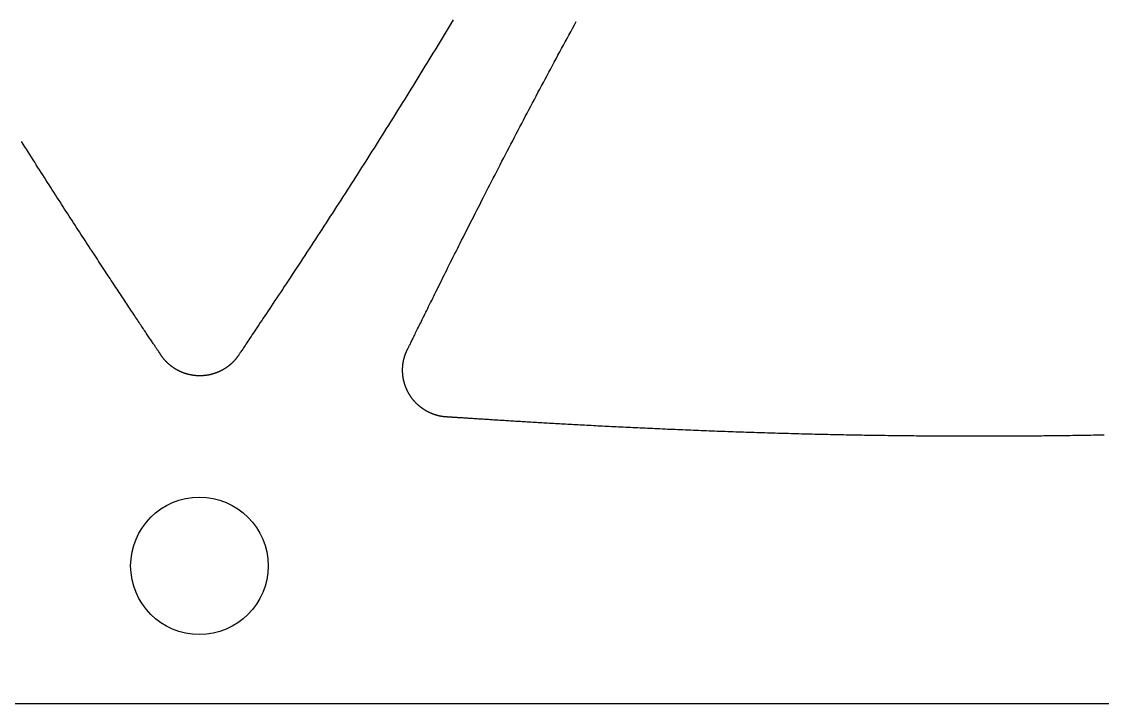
# Model space of a CAD drawing. Extents: x -3 to 136, y 0 to 121.
# Drawn here: x 29.45 to 53.04, y 0 to 14.87 of the extents above; entities that cross this region are included whole.
import ezdxf

# ---------------------------------------------------------------- set-up
doc = ezdxf.new("R2010")
doc.units = 0
doc.layers.get('0').update_dxf_attribs({"linetype": 'CONTINUOUS'})

msp = doc.modelspace()

# ---------------------------------------------------------------- linework, layer by layer
msp.add_lwpolyline([(69.26408, 119.9689, 0.57735027), (64.06792, 119.9689), (-2.59808, 4.5, 0.57735027), (0, 0), (133.332, 0, 0.57735027), (135.93008, 4.5)], format="xyb", close=True)
for points in [[(38.87, 14.9056, 0), (38.8264, 14.8332, 0), (38.7828, 14.7609, 0), (38.739, 14.6885, 0), (38.6952, 14.6161, 0), (38.6513, 14.5437, 0), (38.6074, 14.4713, 0), (38.5635, 14.3989, 0), (38.5195, 14.3267, 0), (38.4755, 14.2545, 0), (38.4315, 14.1823, 0), (38.3875, 14.1103, 0), (38.3435, 14.0383, 0), (38.2994, 13.9663, 0), (38.2554, 13.8944, 0), (38.2113, 13.8226, 0), (38.1672, 13.7509, 0), (38.123, 13.6792, 0), (38.0789, 13.6075, 0), (38.0347, 13.5359, 0), (37.9905, 13.4644, 0), (37.9463, 13.3929, 0), (37.902, 13.3215, 0), (37.8577, 13.2501, 0), (37.8134, 13.1787, 0), (37.7691, 13.1074, 0), (37.7247, 13.0361, 0), (37.6803, 12.9649, 0), (37.6359, 12.8937, 0), (37.5914, 12.8225, 0), (37.5469, 12.7514, 0), (37.5024, 12.6803, 0), (37.4578, 12.6092, 0), (37.4132, 12.5382, 0), (37.3685, 12.4671, 0), (37.3238, 12.3961, 0), (37.2791, 12.3252, 0), (37.2343, 12.2542, 0), (37.1895, 12.1833, 0), (37.1446, 12.1123, 0), (37.0997, 12.0414, 0), (37.0548, 11.9705, 0), (37.0098, 11.8996, 0), (36.9647, 11.8288, 0), (36.9196, 11.7579, 0), (36.8745, 11.687, 0), (36.8293, 11.6161, 0), (36.784, 11.5453, 0), (36.7387, 11.4744, 0), (36.6934, 11.4035, 0), (36.6479, 11.3327, 0), (36.6025, 11.2618, 0), (36.557, 11.1909, 0), (36.5114, 11.12, 0), (36.4657, 11.0491, 0), (36.42, 10.9781, 0), (36.3743, 10.9072, 0), (36.3284, 10.8362, 0), (36.2826, 10.7653, 0), (36.2366, 10.6942, 0), (36.1906, 10.6232, 0), (36.1445, 10.5522, 0), (36.0984, 10.4811, 0), (36.0521, 10.41, 0), (36.0059, 10.3389, 0), (35.9595, 10.2677, 0), (35.9131, 10.1965, 0), (35.8666, 10.1252, 0), (35.82, 10.054, 0), (35.7734, 9.98264, 0), (35.7266, 9.91128, 0), (35.6798, 9.83987, 0), (35.633, 9.76842, 0), (35.5861, 9.6971, 0), (35.5397, 9.62644, 0), (35.4937, 9.5565, 0), (35.4481, 9.48731, 0), (35.403, 9.4189, 0), (35.3584, 9.35129, 0), (35.3143, 9.28451, 0), (35.2708, 9.2186, 0), (35.2278, 9.15357, 0), (35.1853, 9.08946, 0), (35.1435, 9.0263, 0), (35.1023, 8.9641, 0), (35.0617, 8.9029, 0), (35.0217, 8.84273, 0), (34.9825, 8.78361, 0), (34.9439, 8.72557, 0), (34.906, 8.66864, 0), (34.8689, 8.61285, 0), (34.8325, 8.55822, 0), (34.7969, 8.50478, 0), (34.7621, 8.45256, 0), (34.7281, 8.40159, 0), (34.6949, 8.35189, 0), (34.6626, 8.30349, 0), (34.6312, 8.25643, 0), (34.6007, 8.21072, 0), (34.571, 8.16639, 0), (34.5423, 8.12348, 0), (34.5146, 8.08201, 0), (34.4878, 8.042, 0), (34.4621, 8.00349, 0), (34.4373, 7.9665, 0), (34.4136, 7.93106, 0), (34.3909, 7.8972, 0), (34.3694, 7.86495, 0), (34.3489, 7.83432, 0), (34.3295, 7.80536, 0), (34.3113, 7.77809, 0), (34.2942, 7.75253, 0), (34.2783, 7.72871, 0), (34.2636, 7.70667, 0), (34.2501, 7.68642, 0), (34.2378, 7.668, 0), (34.2268, 7.65144, 0), (34.2171, 7.63675, 0), (34.2087, 7.62398, 0), (34.2016, 7.61314, 0), (34.1958, 7.60426, 0)], [(37.8775, 7.72468, 0), (37.8811, 7.73177, 0), (37.8853, 7.74005, 0), (37.89, 7.7495, 0), (37.8953, 7.76011, 0), (37.9012, 7.77188, 0), (37.9076, 7.78479, 0), (37.9146, 7.79884, 0), (37.9221, 7.81401, 0), (37.9301, 7.8303, 0), (37.9387, 7.8477, 0), (37.9478, 7.86619, 0), (37.9574, 7.88577, 0), (37.9676, 7.90642, 0), (37.9783, 7.92815, 0), (37.9895, 7.95093, 0), (38.0012, 7.97476, 0), (38.0134, 7.99963, 0), (38.0261, 8.02553, 0), (38.0393, 8.05244, 0), (38.053, 8.08037, 0), (38.0673, 8.1093, 0), (38.082, 8.13922, 0), (38.0971, 8.17012, 0), (38.1128, 8.20199, 0), (38.129, 8.23483, 0), (38.1456, 8.26862, 0), (38.1627, 8.30334, 0), (38.1802, 8.33901, 0), (38.1982, 8.37559, 0), (38.2167, 8.41309, 0), (38.2356, 8.4515, 0), (38.255, 8.4908, 0), (38.2748, 8.53098, 0), (38.2951, 8.57204, 0), (38.3158, 8.61396, 0), (38.3369, 8.65674, 0), (38.3585, 8.70037, 0), (38.3805, 8.74484, 0), (38.4029, 8.79013, 0), (38.4257, 8.83624, 0), (38.4489, 8.88315, 0), (38.4726, 8.93087, 0), (38.4967, 8.97937, 0), (38.5211, 9.02866, 0), (38.546, 9.07871, 0), (38.5713, 9.12952, 0), (38.5969, 9.18109, 0), (38.623, 9.23339, 0), (38.6494, 9.28643, 0), (38.6762, 9.34019, 0), (38.7034, 9.39465, 0), (38.7309, 9.44983, 0), (38.7588, 9.50569, 0), (38.7871, 9.56224, 0), (38.8157, 9.61946, 0), (38.8447, 9.67734, 0), (38.8741, 9.73588, 0), (38.9038, 9.79506, 0), (38.9338, 9.85488, 0), (38.9642, 9.91532, 0), (38.9949, 9.97638, 0), (39.026, 10.038, 0), (39.0574, 10.1003, 0), (39.0891, 10.1632, 0), (39.1211, 10.2266, 0), (39.1534, 10.2906, 0), (39.1861, 10.3551, 0), (39.2191, 10.4202, 0), (39.2523, 10.4859, 0), (39.2859, 10.552, 0), (39.3198, 10.6187, 0), (39.3539, 10.6859, 0), (39.3884, 10.7536, 0), (39.4231, 10.8218, 0), (39.4581, 10.8905, 0), (39.4934, 10.9596, 0), (39.529, 11.0292, 0), (39.5648, 11.0993, 0), (39.601, 11.1697, 0), (39.6373, 11.2407, 0), (39.674, 11.312, 0), (39.7108, 11.3838, 0), (39.748, 11.456, 0), (39.7854, 11.5285, 0), (39.823, 11.6015, 0), (39.8608, 11.6748, 0), (39.8989, 11.7485, 0), (39.9373, 11.8225, 0), (39.9758, 11.8969, 0), (40.0146, 11.9717, 0), (40.0536, 12.0467, 0), (40.0928, 12.1221, 0), (40.1321, 12.1975, 0), (40.1714, 12.2728, 0), (40.2107, 12.348, 0), (40.25, 12.4232, 0), (40.2893, 12.4983, 0), (40.3287, 12.5733, 0), (40.368, 12.6483, 0), (40.4074, 12.7232, 0), (40.4468, 12.798, 0), (40.4862, 12.8728, 0), (40.5256, 12.9474, 0), (40.5651, 13.0221, 0), (40.6045, 13.0966, 0), (40.644, 13.1711, 0), (40.6835, 13.2456, 0), (40.723, 13.32, 0), (40.7626, 13.3943, 0), (40.8022, 13.4686, 0), (40.8417, 13.5428, 0), (40.8814, 13.6169, 0), (40.921, 13.691, 0), (40.9607, 13.765, 0), (41.0003, 13.839, 0), (41.04, 13.9129, 0), (41.0798, 13.9868, 0), (41.1195, 14.0606, 0), (41.1593, 14.1343, 0), (41.1991, 14.2081, 0), (41.239, 14.2817, 0), (41.2788, 14.3553, 0), (41.3187, 14.4289, 0), (41.3586, 14.5024, 0), (41.3986, 14.5759, 0), (41.4386, 14.6493, 0), (41.4786, 14.7227, 0), (41.5186, 14.796, 0), (41.5587, 14.8693, 0)], [(32.489, 7.60426, 0), (32.4857, 7.60929, 0), (32.482, 7.61493, 0), (32.4779, 7.62119, 0), (32.4734, 7.62806, 0), (32.4685, 7.63553, 0), (32.4631, 7.64361, 0), (32.4574, 7.65229, 0), (32.4512, 7.66156, 0), (32.4446, 7.67143, 0), (32.4377, 7.68189, 0), (32.4303, 7.69294, 0), (32.4225, 7.70457, 0), (32.4144, 7.71678, 0), (32.4058, 7.72957, 0), (32.3969, 7.74293, 0), (32.3876, 7.75687, 0), (32.3778, 7.77137, 0), (32.3678, 7.78643, 0), (32.3573, 7.80206, 0), (32.3464, 7.81825, 0), (32.3352, 7.83498, 0), (32.3236, 7.85227, 0), (32.3117, 7.87011, 0), (32.2994, 7.8885, 0), (32.2867, 7.90742, 0), (32.2736, 7.92688, 0), (32.2602, 7.94688, 0), (32.2465, 7.96741, 0), (32.2324, 7.98847, 0), (32.2179, 8.01005, 0), (32.2031, 8.03215, 0), (32.1879, 8.05477, 0), (32.1724, 8.07791, 0), (32.1566, 8.10156, 0), (32.1404, 8.12572, 0), (32.1239, 8.15038, 0), (32.1071, 8.17554, 0), (32.0899, 8.20121, 0), (32.0724, 8.22737, 0), (32.0546, 8.25402, 0), (32.0365, 8.28116, 0), (32.018, 8.30878, 0), (31.9993, 8.33689, 0), (31.9802, 8.36548, 0), (31.9608, 8.39454, 0), (31.9411, 8.42408, 0), (31.9211, 8.45408, 0), (31.9008, 8.48455, 0), (31.8801, 8.51548, 0), (31.8592, 8.54688, 0), (31.838, 8.57872, 0), (31.8165, 8.61102, 0), (31.7947, 8.64378, 0), (31.7727, 8.67697, 0), (31.7503, 8.71061, 0), (31.7276, 8.74469, 0), (31.7047, 8.77921, 0), (31.6815, 8.81416, 0), (31.658, 8.84954, 0), (31.6343, 8.88534, 0), (31.6103, 8.92157, 0), (31.586, 8.95822, 0), (31.5614, 8.99528, 0), (31.5366, 9.03276, 0), (31.5116, 9.07065, 0), (31.4862, 9.10895, 0), (31.4607, 9.14765, 0), (31.4348, 9.18675, 0), (31.4088, 9.22624, 0), (31.3824, 9.26614, 0), (31.3559, 9.30642, 0), (31.329, 9.34708, 0), (31.302, 9.38814, 0), (31.2747, 9.42957, 0), (31.2472, 9.47138, 0), (31.2195, 9.51357, 0), (31.1915, 9.55612, 0), (31.1633, 9.59904, 0), (31.1349, 9.64233, 0), (31.1062, 9.68598, 0), (31.0774, 9.72998, 0), (31.0483, 9.77434, 0), (31.019, 9.81906, 0), (30.9895, 9.86411, 0), (30.9598, 9.90952, 0), (30.9299, 9.95526, 0), (30.8998, 10.0013, 0), (30.8695, 10.0478, 0), (30.839, 10.0945, 0), (30.8083, 10.1416, 0), (30.7774, 10.189, 0), (30.7463, 10.2367, 0), (30.715, 10.2848, 0), (30.6836, 10.3331, 0), (30.652, 10.3818, 0), (30.6201, 10.4308, 0), (30.5882, 10.48, 0), (30.556, 10.5296, 0), (30.5237, 10.5795, 0), (30.4912, 10.6297, 0), (30.4585, 10.6802, 0), (30.4257, 10.7309, 0), (30.3927, 10.782, 0), (30.3596, 10.8333, 0), (30.3263, 10.8849, 0), (30.2928, 10.9368, 0), (30.2592, 10.9889, 0), (30.2255, 11.0414, 0), (30.1916, 11.0941, 0), (30.1575, 11.147, 0), (30.1234, 11.2002, 0), (30.0891, 11.2537, 0), (30.0546, 11.3074, 0), (30.02, 11.3614, 0), (29.9853, 11.4156, 0), (29.9505, 11.47, 0), (29.9155, 11.5247, 0), (29.8805, 11.5797, 0), (29.8453, 11.6349, 0), (29.8099, 11.6902, 0), (29.7745, 11.7459, 0), (29.739, 11.8017, 0), (29.7033, 11.8578, 0), (29.6676, 11.9141, 0), (29.6317, 11.9706, 0), (29.5958, 12.0273, 0), (29.5597, 12.0842, 0), (29.5236, 12.1413, 0), (29.4873, 12.1986, 0), (29.451, 12.2561, 0)], [(34.1958, 7.60426, 0), (34.1933, 7.60046, 0), (34.1909, 7.59667, 0), (34.1883, 7.59289, 0), (34.1858, 7.58913, 0), (34.1833, 7.58537, 0), (34.1807, 7.58163, 0), (34.1782, 7.5779, 0), (34.1756, 7.57418, 0), (34.173, 7.57048, 0), (34.1704, 7.56678, 0), (34.1677, 7.5631, 0), (34.1651, 7.55944, 0), (34.1624, 7.55578, 0), (34.1597, 7.55214, 0), (34.157, 7.54851, 0), (34.1543, 7.54489, 0), (34.1515, 7.54128, 0), (34.1488, 7.53769, 0), (34.146, 7.53411, 0), (34.1432, 7.53054, 0), (34.1404, 7.52699, 0), (34.1376, 7.52344, 0), (34.1348, 7.51992, 0), (34.1319, 7.5164, 0), (34.1291, 7.5129, 0), (34.1262, 7.50941, 0), (34.1233, 7.50593, 0), (34.1204, 7.50247, 0), (34.1174, 7.49902, 0), (34.1145, 7.49558, 0), (34.1115, 7.49216, 0), (34.1085, 7.48875, 0), (34.1055, 7.48535, 0), (34.1025, 7.48197, 0), (34.0995, 7.4786, 0), (34.0965, 7.47524, 0), (34.0934, 7.4719, 0), (34.0903, 7.46857, 0), (34.0873, 7.46526, 0), (34.0842, 7.46195, 0), (34.081, 7.45867, 0), (34.0779, 7.45539, 0), (34.0748, 7.45214, 0), (34.0716, 7.44889, 0), (34.0684, 7.44566, 0), (34.0652, 7.44244, 0), (34.062, 7.43924, 0), (34.0588, 7.43605, 0), (34.0556, 7.43288, 0), (34.0523, 7.42972, 0), (34.049, 7.42657, 0), (34.0458, 7.42344, 0), (34.0425, 7.42033, 0), (34.0392, 7.41723, 0), (34.0359, 7.41415, 0), (34.0325, 7.41108, 0), (34.0292, 7.40803, 0), (34.0258, 7.40499, 0), (34.0224, 7.40197, 0), (34.0191, 7.39896, 0), (34.0157, 7.39597, 0), (34.0122, 7.39299, 0), (34.0088, 7.39003, 0), (34.0054, 7.38709, 0), (34.0019, 7.38416, 0), (33.9985, 7.38125, 0), (33.995, 7.37835, 0), (33.9915, 7.37547, 0), (33.988, 7.3726, 0), (33.9845, 7.36975, 0), (33.9809, 7.36692, 0), (33.9774, 7.3641, 0), (33.9738, 7.3613, 0), (33.9703, 7.35851, 0), (33.9667, 7.35574, 0), (33.9631, 7.35299, 0), (33.9595, 7.35025, 0), (33.9559, 7.34753, 0), (33.9522, 7.34482, 0), (33.9486, 7.34213, 0), (33.9449, 7.33946, 0), (33.9413, 7.3368, 0), (33.9376, 7.33416, 0), (33.9339, 7.33154, 0), (33.9302, 7.32893, 0), (33.9265, 7.32634, 0), (33.9228, 7.32376, 0), (33.919, 7.3212, 0), (33.9153, 7.31866, 0), (33.9115, 7.31614, 0), (33.9077, 7.31363, 0), (33.9039, 7.31114, 0), (33.9002, 7.30866, 0), (33.8963, 7.3062, 0), (33.8925, 7.30376, 0), (33.8887, 7.30134, 0), (33.8849, 7.29893, 0), (33.881, 7.29654, 0), (33.8771, 7.29416, 0), (33.8733, 7.29181, 0), (33.8694, 7.28947, 0), (33.8655, 7.28715, 0), (33.8616, 7.28485, 0), (33.8577, 7.28257, 0), (33.8538, 7.2803, 0), (33.8498, 7.27805, 0), (33.8459, 7.27582, 0), (33.842, 7.27361, 0), (33.838, 7.27141, 0), (33.834, 7.26924, 0), (33.8301, 7.26708, 0), (33.8261, 7.26494, 0), (33.8221, 7.26281, 0), (33.8181, 7.26071, 0), (33.8141, 7.25862, 0), (33.81, 7.25655, 0), (33.806, 7.2545, 0), (33.802, 7.25247, 0), (33.7979, 7.25046, 0), (33.7939, 7.24846, 0), (33.7898, 7.24648, 0), (33.7857, 7.24452, 0), (33.7817, 7.24258, 0), (33.7776, 7.24066, 0), (33.7735, 7.23875, 0), (33.7694, 7.23686, 0), (33.7653, 7.235, 0), (33.7611, 7.23314, 0), (33.757, 7.23131, 0), (33.7529, 7.2295, 0), (33.7487, 7.2277, 0), (33.7446, 7.22593, 0), (33.7404, 7.22417, 0), (33.7363, 7.22243, 0), (33.7321, 7.22071, 0), (33.7279, 7.219, 0), (33.7237, 7.21732, 0), (33.7195, 7.21565, 0), (33.7153, 7.21401, 0), (33.7111, 7.21238, 0), (33.7069, 7.21077, 0), (33.7027, 7.20918, 0), (33.6984, 7.2076, 0), (33.6942, 7.20605, 0), (33.6899, 7.20451, 0), (33.6857, 7.203, 0), (33.6814, 7.2015, 0), (33.6772, 7.20002, 0), (33.6729, 7.19856, 0), (33.6686, 7.19712, 0), (33.6643, 7.19569, 0), (33.66, 7.19429, 0), (33.6557, 7.1929, 0), (33.6514, 7.19154, 0), (33.6471, 7.19019, 0), (33.6428, 7.18886, 0), (33.6385, 7.18755, 0), (33.6342, 7.18626, 0), (33.6298, 7.18499, 0), (33.6255, 7.18373, 0), (33.6211, 7.1825, 0), (33.6168, 7.18129, 0), (33.6124, 7.18009, 0), (33.608, 7.17891, 0), (33.6037, 7.17776, 0), (33.5993, 7.17662, 0), (33.5949, 7.1755, 0), (33.5905, 7.1744, 0), (33.5861, 7.17332, 0), (33.5817, 7.17226, 0), (33.5773, 7.17121, 0), (33.5729, 7.17019, 0), (33.5685, 7.16919, 0), (33.5641, 7.1682, 0), (33.5597, 7.16724, 0), (33.5553, 7.16629, 0), (33.5508, 7.16536, 0), (33.5464, 7.16446, 0), (33.5419, 7.16357, 0), (33.5375, 7.1627, 0), (33.5331, 7.16185, 0), (33.5286, 7.16102, 0), (33.5241, 7.16021, 0), (33.5197, 7.15942, 0), (33.5152, 7.15865, 0), (33.5107, 7.1579, 0), (33.5063, 7.15717, 0), (33.5018, 7.15646, 0), (33.4973, 7.15576, 0), (33.4928, 7.15509, 0), (33.4883, 7.15444, 0), (33.4838, 7.15381, 0), (33.4794, 7.1532, 0), (33.4749, 7.1526, 0), (33.4704, 7.15203, 0), (33.4659, 7.15148, 0), (33.4614, 7.15095, 0), (33.4569, 7.15043, 0), (33.4524, 7.14994, 0), (33.4479, 7.14947, 0), (33.4434, 7.14901, 0), (33.4389, 7.14858, 0), (33.4344, 7.14816, 0), (33.4299, 7.14777, 0), (33.4254, 7.1474, 0), (33.4209, 7.14704, 0), (33.4164, 7.14671, 0), (33.4118, 7.14639, 0), (33.4073, 7.1461, 0), (33.4028, 7.14582, 0), (33.3983, 7.14557, 0), (33.3938, 7.14533, 0), (33.3893, 7.14512, 0), (33.3848, 7.14492, 0), (33.3803, 7.14474, 0), (33.3757, 7.14459, 0), (33.3712, 7.14445, 0), (33.3667, 7.14433, 0), (33.3622, 7.14424, 0), (33.3577, 7.14416, 0), (33.3532, 7.1441, 0), (33.3486, 7.14407, 0), (33.3441, 7.14405, 0), (33.3396, 7.14405, 0), (33.3351, 7.14407, 0), (33.3306, 7.14412, 0), (33.3261, 7.14418, 0), (33.3215, 7.14426, 0), (33.317, 7.14436, 0), (33.3125, 7.14448, 0), (33.308, 7.14462, 0), (33.3035, 7.14478, 0), (33.299, 7.14496, 0), (33.2945, 7.14516, 0), (33.29, 7.14538, 0), (33.2854, 7.14562, 0), (33.2809, 7.14588, 0), (33.2764, 7.14616, 0), (33.2719, 7.14646, 0), (33.2674, 7.14678, 0), (33.2629, 7.14712, 0), (33.2584, 7.14748, 0), (33.2539, 7.14785, 0), (33.2494, 7.14825, 0), (33.2449, 7.14867, 0), (33.2404, 7.14911, 0), (33.2359, 7.14956, 0), (33.2314, 7.15004, 0), (33.2269, 7.15054, 0), (33.2224, 7.15105, 0), (33.218, 7.15159, 0), (33.2135, 7.15215, 0), (33.209, 7.15272, 0), (33.2045, 7.15332, 0), (33.2, 7.15393, 0), (33.1955, 7.15457, 0), (33.1911, 7.15522, 0), (33.1866, 7.1559, 0), (33.1821, 7.15659, 0), (33.1777, 7.15731, 0), (33.1732, 7.15804, 0), (33.1687, 7.15879, 0), (33.1643, 7.15957, 0), (33.1598, 7.16036, 0), (33.1554, 7.16117, 0), (33.1509, 7.162, 0), (33.1465, 7.16286, 0), (33.142, 7.16373, 0), (33.1376, 7.16462, 0), (33.1331, 7.16553, 0), (33.1287, 7.16646, 0), (33.1243, 7.16741, 0), (33.1198, 7.16838, 0), (33.1154, 7.16937, 0), (33.111, 7.17038, 0), (33.1066, 7.17141, 0), (33.1022, 7.17246, 0), (33.0978, 7.17353, 0), (33.0934, 7.17461, 0), (33.089, 7.17572, 0), (33.0846, 7.17684, 0), (33.0802, 7.17799, 0), (33.0758, 7.17915, 0), (33.0715, 7.18033, 0), (33.0671, 7.18154, 0), (33.0627, 7.18276, 0), (33.0584, 7.184, 0), (33.054, 7.18525, 0), (33.0497, 7.18653, 0), (33.0454, 7.18783, 0), (33.041, 7.18914, 0), (33.0367, 7.19048, 0), (33.0324, 7.19183, 0), (33.0281, 7.1932, 0), (33.0238, 7.1946, 0), (33.0195, 7.19601, 0), (33.0152, 7.19743, 0), (33.0109, 7.19888, 0), (33.0066, 7.20035, 0), (33.0024, 7.20183, 0), (32.9981, 7.20334, 0), (32.9939, 7.20486, 0), (32.9896, 7.2064, 0), (32.9854, 7.20796, 0), (32.9811, 7.20954, 0), (32.9769, 7.21113, 0), (32.9727, 7.21275, 0), (32.9685, 7.21438, 0), (32.9643, 7.21603, 0), (32.9601, 7.2177, 0), (32.9559, 7.21939, 0), (32.9517, 7.2211, 0), (32.9476, 7.22283, 0), (32.9434, 7.22457, 0), (32.9392, 7.22633, 0), (32.9351, 7.22811, 0), (32.9309, 7.22991, 0), (32.9268, 7.23173, 0), (32.9227, 7.23357, 0), (32.9186, 7.23542, 0), (32.9145, 7.23729, 0), (32.9104, 7.23918, 0), (32.9063, 7.24109, 0), (32.9022, 7.24302, 0), (32.8981, 7.24496, 0), (32.894, 7.24692, 0), (32.89, 7.24891, 0), (32.8859, 7.2509, 0), (32.8819, 7.25292, 0), (32.8779, 7.25496, 0), (32.8738, 7.25701, 0), (32.8698, 7.25908, 0), (32.8658, 7.26117, 0), (32.8618, 7.26327, 0), (32.8578, 7.2654, 0), (32.8539, 7.26754, 0), (32.8499, 7.2697, 0), (32.8459, 7.27188, 0), (32.842, 7.27407, 0), (32.838, 7.27629, 0), (32.8341, 7.27852, 0), (32.8302, 7.28077, 0), (32.8263, 7.28303, 0), (32.8224, 7.28532, 0), (32.8185, 7.28762, 0), (32.8146, 7.28994, 0), (32.8107, 7.29227, 0), (32.8069, 7.29463, 0), (32.803, 7.297, 0), (32.7992, 7.29939, 0), (32.7953, 7.30179, 0), (32.7915, 7.30422, 0), (32.7877, 7.30666, 0), (32.7839, 7.30912, 0), (32.7801, 7.31159, 0), (32.7763, 7.31409, 0), (32.7726, 7.3166, 0), (32.7688, 7.31912, 0), (32.7651, 7.32167, 0), (32.7613, 7.32423, 0), (32.7576, 7.32681, 0), (32.7539, 7.32941, 0), (32.7502, 7.33202, 0), (32.7465, 7.33465, 0), (32.7428, 7.3373, 0), (32.7391, 7.33996, 0), (32.7355, 7.34264, 0), (32.7318, 7.34533, 0), (32.7282, 7.34804, 0), (32.7246, 7.35076, 0), (32.721, 7.3535, 0), (32.7174, 7.35626, 0), (32.7138, 7.35903, 0), (32.7103, 7.36182, 0), (32.7067, 7.36462, 0), (32.7032, 7.36744, 0), (32.6997, 7.37027, 0), (32.6962, 7.37312, 0), (32.6927, 7.37599, 0), (32.6892, 7.37887, 0), (32.6857, 7.38176, 0), (32.6822, 7.38467, 0), (32.6788, 7.3876, 0), (32.6754, 7.39054, 0), (32.672, 7.39349, 0), (32.6685, 7.39646, 0), (32.6652, 7.39945, 0), (32.6618, 7.40245, 0), (32.6584, 7.40547, 0), (32.6551, 7.4085, 0), (32.6517, 7.41154, 0), (32.6484, 7.4146, 0), (32.6451, 7.41768, 0), (32.6418, 7.42077, 0), (32.6385, 7.42387, 0), (32.6353, 7.42699, 0), (32.632, 7.43012, 0), (32.6288, 7.43327, 0), (32.6256, 7.43643, 0), (32.6224, 7.43961, 0), (32.6192, 7.4428, 0), (32.616, 7.446, 0), (32.6128, 7.44922, 0), (32.6097, 7.45246, 0), (32.6066, 7.4557, 0), (32.6034, 7.45896, 0), (32.6003, 7.46224, 0), (32.5973, 7.46553, 0), (32.5942, 7.46883, 0), (32.5911, 7.47215, 0), (32.5881, 7.47548, 0), (32.585, 7.47883, 0), (32.582, 7.48219, 0), (32.579, 7.48556, 0), (32.5761, 7.48895, 0), (32.5731, 7.49235, 0), (32.5701, 7.49576, 0), (32.5672, 7.49919, 0), (32.5643, 7.50263, 0), (32.5614, 7.50608, 0), (32.5585, 7.50955, 0), (32.5556, 7.51303, 0), (32.5527, 7.51653, 0), (32.5499, 7.52003, 0), (32.5471, 7.52355, 0), (32.5443, 7.52709, 0), (32.5415, 7.53063, 0), (32.5387, 7.5342, 0), (32.5359, 7.53777, 0), (32.5332, 7.54135, 0), (32.5304, 7.54495, 0), (32.5277, 7.54857, 0), (32.525, 7.55219, 0), (32.5223, 7.55583, 0), (32.5197, 7.55948, 0), (32.517, 7.56314, 0), (32.5144, 7.56682, 0), (32.5118, 7.57051, 0), (32.5092, 7.57421, 0), (32.5066, 7.57792, 0), (32.504, 7.58165, 0), (32.5015, 7.58538, 0), (32.4989, 7.58914, 0), (32.4964, 7.5929, 0), (32.4939, 7.59667, 0), (32.4914, 7.60046, 0), (32.489, 7.60426, 0)], [(38.7309, 6.24651, 0), (38.7264, 6.24675, 0), (38.7219, 6.247, 0), (38.7173, 6.24728, 0), (38.7128, 6.24758, 0), (38.7083, 6.2479, 0), (38.7038, 6.24824, 0), (38.6993, 6.2486, 0), (38.6947, 6.24899, 0), (38.6902, 6.24939, 0), (38.6857, 6.24981, 0), (38.6812, 6.25026, 0), (38.6767, 6.25072, 0), (38.6722, 6.25121, 0), (38.6677, 6.25171, 0), (38.6632, 6.25224, 0), (38.6587, 6.25279, 0), (38.6542, 6.25336, 0), (38.6497, 6.25394, 0), (38.6453, 6.25455, 0), (38.6408, 6.25518, 0), (38.6363, 6.25583, 0), (38.6318, 6.2565, 0), (38.6273, 6.25719, 0), (38.6229, 6.2579, 0), (38.6184, 6.25864, 0), (38.6139, 6.25939, 0), (38.6095, 6.26016, 0), (38.605, 6.26095, 0), (38.6006, 6.26177, 0), (38.5961, 6.2626, 0), (38.5917, 6.26345, 0), (38.5872, 6.26433, 0), (38.5828, 6.26522, 0), (38.5784, 6.26614, 0), (38.5739, 6.26707, 0), (38.5695, 6.26803, 0), (38.5651, 6.269, 0), (38.5607, 6.27, 0), (38.5562, 6.27101, 0), (38.5518, 6.27205, 0), (38.5474, 6.2731, 0), (38.543, 6.27418, 0), (38.5386, 6.27527, 0), (38.5342, 6.27639, 0), (38.5299, 6.27753, 0), (38.5255, 6.27868, 0), (38.5211, 6.27986, 0), (38.5167, 6.28105, 0), (38.5124, 6.28227, 0), (38.508, 6.2835, 0), (38.5036, 6.28476, 0), (38.4993, 6.28603, 0), (38.495, 6.28733, 0), (38.4906, 6.28864, 0), (38.4863, 6.28997, 0), (38.482, 6.29133, 0), (38.4776, 6.2927, 0), (38.4733, 6.29409, 0), (38.469, 6.2955, 0), (38.4647, 6.29693, 0), (38.4604, 6.29838, 0), (38.4562, 6.29985, 0), (38.4519, 6.30134, 0), (38.4476, 6.30284, 0), (38.4433, 6.30437, 0), (38.4391, 6.30591, 0), (38.4348, 6.30748, 0), (38.4306, 6.30906, 0), (38.4264, 6.31066, 0), (38.4221, 6.31229, 0), (38.4179, 6.31393, 0), (38.4137, 6.31559, 0), (38.4095, 6.31726, 0), (38.4053, 6.31896, 0), (38.4011, 6.32068, 0), (38.3969, 6.32241, 0), (38.3928, 6.32416, 0), (38.3886, 6.32594, 0), (38.3844, 6.32773, 0), (38.3803, 6.32954, 0), (38.3761, 6.33137, 0), (38.372, 6.33321, 0), (38.3679, 6.33508, 0), (38.3638, 6.33696, 0), (38.3597, 6.33887, 0), (38.3556, 6.34079, 0), (38.3515, 6.34273, 0), (38.3474, 6.34469, 0), (38.3433, 6.34666, 0), (38.3392, 6.34866, 0), (38.3352, 6.35067, 0), (38.3311, 6.3527, 0), (38.3271, 6.35475, 0), (38.323, 6.35682, 0), (38.319, 6.35891, 0), (38.315, 6.36101, 0), (38.311, 6.36313, 0), (38.307, 6.36527, 0), (38.303, 6.36743, 0), (38.299, 6.36961, 0), (38.2951, 6.3718, 0), (38.2911, 6.37401, 0), (38.2872, 6.37624, 0), (38.2832, 6.37848, 0), (38.2793, 6.38074, 0), (38.2754, 6.38302, 0), (38.2715, 6.38532, 0), (38.2676, 6.38763, 0), (38.2637, 6.38996, 0), (38.2599, 6.39231, 0), (38.256, 6.39467, 0), (38.2522, 6.39705, 0), (38.2483, 6.39945, 0), (38.2445, 6.40186, 0), (38.2407, 6.40429, 0), (38.2369, 6.40674, 0), (38.2331, 6.4092, 0), (38.2293, 6.41168, 0), (38.2256, 6.41418, 0), (38.2218, 6.41669, 0), (38.2181, 6.41922, 0), (38.2143, 6.42176, 0), (38.2106, 6.42433, 0), (38.2069, 6.4269, 0), (38.2032, 6.4295, 0), (38.1995, 6.43211, 0), (38.1958, 6.43474, 0), (38.1922, 6.43738, 0), (38.1885, 6.44004, 0), (38.1849, 6.44271, 0), (38.1813, 6.4454, 0), (38.1776, 6.44811, 0), (38.174, 6.45083, 0), (38.1705, 6.45357, 0), (38.1669, 6.45633, 0), (38.1633, 6.4591, 0), (38.1598, 6.46188, 0), (38.1562, 6.46468, 0), (38.1527, 6.4675, 0), (38.1492, 6.47033, 0), (38.1457, 6.47318, 0), (38.1422, 6.47604, 0), (38.1387, 6.47892, 0), (38.1352, 6.48181, 0), (38.1318, 6.48472, 0), (38.1283, 6.48765, 0), (38.1249, 6.49059, 0), (38.1215, 6.49354, 0), (38.1181, 6.49651, 0), (38.1147, 6.4995, 0), (38.1113, 6.5025, 0), (38.108, 6.50551, 0), (38.1046, 6.50854, 0), (38.1013, 6.51159, 0), (38.098, 6.51465, 0), (38.0947, 6.51772, 0), (38.0914, 6.52081, 0), (38.0881, 6.52392, 0), (38.0848, 6.52703, 0), (38.0816, 6.53017, 0), (38.0783, 6.53332, 0), (38.0751, 6.53648, 0), (38.0719, 6.53966, 0), (38.0687, 6.54285, 0), (38.0655, 6.54605, 0), (38.0623, 6.54927, 0), (38.0591, 6.55251, 0), (38.056, 6.55576, 0), (38.0529, 6.55902, 0), (38.0497, 6.5623, 0), (38.0466, 6.56559, 0), (38.0436, 6.56889, 0), (38.0405, 6.57221, 0), (38.0374, 6.57554, 0), (38.0344, 6.57889, 0), (38.0313, 6.58225, 0), (38.0283, 6.58563, 0), (38.0253, 6.58902, 0), (38.0223, 6.59242, 0), (38.0193, 6.59584, 0), (38.0164, 6.59927, 0), (38.0134, 6.60271, 0), (38.0105, 6.60617, 0), (38.0076, 6.60964, 0), (38.0047, 6.61312, 0), (38.0018, 6.61662, 0), (37.9989, 6.62013, 0), (37.9961, 6.62365, 0), (37.9932, 6.62718, 0), (37.9904, 6.63073, 0), (37.9876, 6.63429, 0), (37.9848, 6.63785, 0), (37.982, 6.64144, 0), (37.9793, 6.64503, 0), (37.9765, 6.64863, 0), (37.9738, 6.65225, 0), (37.9711, 6.65587, 0), (37.9684, 6.65951, 0), (37.9657, 6.66316, 0), (37.9631, 6.66682, 0), (37.9604, 6.67049, 0), (37.9578, 6.67417, 0), (37.9552, 6.67787, 0), (37.9526, 6.68157, 0), (37.95, 6.68529, 0), (37.9475, 6.68902, 0), (37.9449, 6.69275, 0), (37.9424, 6.6965, 0), (37.9399, 6.70026, 0), (37.9374, 6.70403, 0), (37.9349, 6.70781, 0), (37.9325, 6.7116, 0), (37.93, 6.7154, 0), (37.9276, 6.71921, 0), (37.9252, 6.72304, 0), (37.9228, 6.72687, 0), (37.9204, 6.73071, 0), (37.918, 6.73456, 0), (37.9157, 6.73843, 0), (37.9134, 6.7423, 0), (37.9111, 6.74618, 0), (37.9088, 6.75008, 0), (37.9065, 6.75398, 0), (37.9043, 6.75789, 0), (37.902, 6.76181, 0), (37.8998, 6.76574, 0), (37.8976, 6.76969, 0), (37.8954, 6.77364, 0), (37.8932, 6.7776, 0), (37.8911, 6.78157, 0), (37.8889, 6.78555, 0), (37.8868, 6.78954, 0), (37.8847, 6.79353, 0), (37.8826, 6.79754, 0), (37.8806, 6.80156, 0), (37.8785, 6.80558, 0), (37.8765, 6.80962, 0), (37.8745, 6.81366, 0), (37.8725, 6.81771, 0), (37.8705, 6.82178, 0), (37.8686, 6.82585, 0), (37.8666, 6.82992, 0), (37.8647, 6.83401, 0), (37.8628, 6.83811, 0), (37.8609, 6.84221, 0), (37.859, 6.84633, 0), (37.8572, 6.85045, 0), (37.8553, 6.85458, 0), (37.8535, 6.85872, 0), (37.8517, 6.86286, 0), (37.85, 6.86702, 0), (37.8482, 6.87118, 0), (37.8464, 6.87535, 0), (37.8447, 6.87953, 0), (37.843, 6.88372, 0), (37.8413, 6.88791, 0), (37.8397, 6.89212, 0), (37.838, 6.89633, 0), (37.8364, 6.90055, 0), (37.8348, 6.90477, 0), (37.8332, 6.90901, 0), (37.8316, 6.91325, 0), (37.83, 6.9175, 0), (37.8285, 6.92175, 0), (37.827, 6.92602, 0), (37.8254, 6.93029, 0), (37.824, 6.93457, 0), (37.8225, 6.93885, 0), (37.821, 6.94314, 0), (37.8196, 6.94744, 0), (37.8182, 6.95175, 0), (37.8168, 6.95606, 0), (37.8154, 6.96038, 0), (37.8141, 6.96471, 0), (37.8127, 6.96904, 0), (37.8114, 6.97338, 0), (37.8101, 6.97773, 0), (37.8089, 6.98207, 0), (37.8076, 6.98643, 0), (37.8064, 6.99078, 0), (37.8051, 6.99515, 0), (37.8039, 6.99951, 0), (37.8028, 7.00389, 0), (37.8016, 7.00826, 0), (37.8005, 7.01264, 0), (37.7993, 7.01703, 0), (37.7982, 7.02142, 0), (37.7971, 7.02581, 0), (37.7961, 7.03021, 0), (37.795, 7.03461, 0), (37.794, 7.03901, 0), (37.793, 7.04342, 0), (37.792, 7.04784, 0), (37.7911, 7.05226, 0), (37.7901, 7.05668, 0), (37.7892, 7.0611, 0), (37.7883, 7.06553, 0), (37.7874, 7.06996, 0), (37.7865, 7.0744, 0), (37.7857, 7.07883, 0), (37.7848, 7.08328, 0), (37.784, 7.08772, 0), (37.7833, 7.09217, 0), (37.7825, 7.09662, 0), (37.7817, 7.10108, 0), (37.781, 7.10553, 0), (37.7803, 7.10999, 0), (37.7796, 7.11446, 0), (37.7789, 7.11892, 0), (37.7783, 7.12339, 0), (37.7776, 7.12786, 0), (37.777, 7.13234, 0), (37.7764, 7.13681, 0), (37.7759, 7.14129, 0), (37.7753, 7.14577, 0), (37.7748, 7.15026, 0), (37.7743, 7.15474, 0), (37.7738, 7.15923, 0), (37.7733, 7.16372, 0), (37.7729, 7.16821, 0), (37.7724, 7.17271, 0), (37.772, 7.1772, 0), (37.7716, 7.1817, 0), (37.7712, 7.1862, 0), (37.7709, 7.1907, 0), (37.7706, 7.1952, 0), (37.7702, 7.19971, 0), (37.77, 7.20422, 0), (37.7697, 7.20872, 0), (37.7694, 7.21323, 0), (37.7692, 7.21774, 0), (37.769, 7.22225, 0), (37.7688, 7.22677, 0), (37.7686, 7.23128, 0), (37.7685, 7.23579, 0), (37.7683, 7.24031, 0), (37.7682, 7.24483, 0), (37.7681, 7.24934, 0), (37.768, 7.25386, 0), (37.768, 7.25838, 0), (37.768, 7.2629, 0), (37.7679, 7.26742, 0), (37.7679, 7.27194, 0), (37.768, 7.27646, 0), (37.768, 7.28098, 0), (37.7681, 7.2855, 0), (37.7682, 7.29002, 0), (37.7683, 7.29454, 0), (37.7684, 7.29907, 0), (37.7686, 7.30359, 0), (37.7687, 7.30811, 0), (37.7689, 7.31263, 0), (37.7691, 7.31715, 0), (37.7694, 7.32167, 0), (37.7696, 7.32619, 0), (37.7699, 7.33071, 0), (37.7702, 7.33523, 0), (37.7705, 7.33975, 0), (37.7708, 7.34427, 0), (37.7712, 7.34879, 0), (37.7715, 7.35331, 0), (37.7719, 7.35782, 0), (37.7723, 7.36234, 0), (37.7728, 7.36685, 0), (37.7732, 7.37136, 0), (37.7737, 7.37586, 0), (37.7742, 7.38037, 0), (37.7747, 7.38487, 0), (37.7752, 7.38936, 0), (37.7758, 7.39385, 0), (37.7763, 7.39834, 0), (37.7769, 7.40283, 0), (37.7775, 7.40731, 0), (37.7782, 7.41179, 0), (37.7788, 7.41627, 0), (37.7795, 7.42074, 0), (37.7802, 7.42521, 0), (37.7809, 7.42968, 0), (37.7816, 7.43414, 0), (37.7824, 7.4386, 0), (37.7832, 7.44305, 0), (37.784, 7.4475, 0), (37.7848, 7.45194, 0), (37.7856, 7.45638, 0), (37.7864, 7.46082, 0), (37.7873, 7.46525, 0), (37.7882, 7.46968, 0), (37.7891, 7.4741, 0), (37.7901, 7.47852, 0), (37.791, 7.48294, 0), (37.792, 7.48735, 0), (37.793, 7.49175, 0), (37.794, 7.49615, 0), (37.795, 7.50055, 0), (37.7961, 7.50494, 0), (37.7971, 7.50932, 0), (37.7982, 7.5137, 0), (37.7993, 7.51808, 0), (37.8004, 7.52245, 0), (37.8016, 7.52681, 0), (37.8028, 7.53117, 0), (37.8039, 7.53553, 0), (37.8052, 7.53988, 0), (37.8064, 7.54422, 0), (37.8076, 7.54856, 0), (37.8089, 7.55289, 0), (37.8102, 7.55721, 0), (37.8115, 7.56153, 0), (37.8128, 7.56585, 0), (37.8142, 7.57015, 0), (37.8155, 7.57445, 0), (37.8169, 7.57875, 0), (37.8183, 7.58304, 0), (37.8197, 7.58732, 0), (37.8212, 7.5916, 0), (37.8226, 7.59587, 0), (37.8241, 7.60013, 0), (37.8256, 7.60439, 0), (37.8271, 7.60864, 0), (37.8287, 7.61288, 0), (37.8302, 7.61712, 0), (37.8318, 7.62135, 0), (37.8334, 7.62558, 0), (37.835, 7.62979, 0), (37.8366, 7.634, 0), (37.8383, 7.6382, 0), (37.84, 7.6424, 0), (37.8417, 7.64659, 0), (37.8434, 7.65077, 0), (37.8451, 7.65494, 0), (37.8469, 7.6591, 0), (37.8486, 7.66326, 0), (37.8504, 7.66741, 0), (37.8522, 7.67156, 0), (37.8541, 7.67569, 0), (37.8559, 7.67982, 0), (37.8578, 7.68394, 0), (37.8597, 7.68805, 0), (37.8616, 7.69215, 0), (37.8635, 7.69625, 0), (37.8654, 7.70033, 0), (37.8674, 7.70441, 0), (37.8694, 7.70848, 0), (37.8714, 7.71254, 0), (37.8734, 7.7166, 0), (37.8754, 7.72064, 0), (37.8775, 7.72468, 0)], [(53.0777, 5.85025, 0), (53.0205, 5.84921, 0), (52.9634, 5.84818, 0), (52.9063, 5.84718, 0), (52.8492, 5.8462, 0), (52.7921, 5.84524, 0), (52.735, 5.84431, 0), (52.6779, 5.8434, 0), (52.6209, 5.8425, 0), (52.5638, 5.84164, 0), (52.5068, 5.84079, 0), (52.4498, 5.83996, 0), (52.3928, 5.83916, 0), (52.3358, 5.83838, 0), (52.2788, 5.83762, 0), (52.2218, 5.83688, 0), (52.1648, 5.83617, 0), (52.1079, 5.83547, 0), (52.0509, 5.8348, 0), (51.994, 5.83415, 0), (51.9371, 5.83352, 0), (51.8802, 5.83292, 0), (51.8233, 5.83233, 0), (51.7664, 5.83177, 0), (51.7095, 5.83123, 0), (51.6526, 5.83071, 0), (51.5957, 5.83022, 0), (51.5389, 5.82974, 0), (51.482, 5.82929, 0), (51.4252, 5.82886, 0), (51.3683, 5.82845, 0), (51.3115, 5.82806, 0), (51.2546, 5.8277, 0), (51.1978, 5.82736, 0), (51.141, 5.82704, 0), (51.0842, 5.82674, 0), (51.0274, 5.82646, 0), (50.9706, 5.8262, 0), (50.9138, 5.82597, 0), (50.857, 5.82576, 0), (50.8002, 5.82557, 0), (50.7434, 5.8254, 0), (50.6866, 5.82526, 0), (50.6299, 5.82513, 0), (50.5731, 5.82503, 0), (50.5163, 5.82495, 0), (50.4595, 5.82489, 0), (50.4028, 5.82485, 0), (50.346, 5.82484, 0), (50.2893, 5.82485, 0), (50.2325, 5.82488, 0), (50.1757, 5.82493, 0), (50.119, 5.825, 0), (50.0622, 5.82509, 0), (50.0055, 5.82521, 0), (49.9487, 5.82535, 0), (49.8919, 5.82551, 0), (49.8352, 5.82569, 0), (49.7784, 5.82589, 0), (49.7217, 5.82612, 0), (49.6649, 5.82636, 0), (49.6082, 5.82663, 0), (49.5514, 5.82692, 0), (49.4946, 5.82723, 0), (49.4379, 5.82757, 0), (49.3811, 5.82792, 0), (49.3243, 5.8283, 0), (49.2675, 5.8287, 0), (49.2108, 5.82912, 0), (49.154, 5.82957, 0), (49.0972, 5.83003, 0), (49.0404, 5.83052, 0), (48.9836, 5.83102, 0), (48.9268, 5.83155, 0), (48.87, 5.83211, 0), (48.8132, 5.83268, 0), (48.7564, 5.83327, 0), (48.6995, 5.83389, 0), (48.6427, 5.83453, 0), (48.5859, 5.83519, 0), (48.529, 5.83587, 0), (48.4722, 5.83658, 0), (48.4153, 5.8373, 0), (48.3585, 5.83805, 0), (48.3016, 5.83882, 0), (48.2447, 5.83961, 0), (48.1878, 5.84042, 0), (48.131, 5.84125, 0), (48.0741, 5.84211, 0), (48.0171, 5.84299, 0), (47.9602, 5.84388, 0), (47.9033, 5.8448, 0), (47.8463, 5.84575, 0), (47.7894, 5.84671, 0), (47.7324, 5.8477, 0), (47.6755, 5.8487, 0), (47.6185, 5.84973, 0), (47.5615, 5.85078, 0), (47.5045, 5.85186, 0), (47.4475, 5.85295, 0), (47.3904, 5.85406, 0), (47.3334, 5.8552, 0), (47.2763, 5.85636, 0), (47.2193, 5.85754, 0), (47.1622, 5.85874, 0), (47.1051, 5.85997, 0), (47.048, 5.86121, 0), (46.9909, 5.86248, 0), (46.9337, 5.86377, 0), (46.8766, 5.86508, 0), (46.8194, 5.86641, 0), (46.7623, 5.86776, 0), (46.7051, 5.86914, 0), (46.6479, 5.87053, 0), (46.5906, 5.87195, 0), (46.5334, 5.87339, 0), (46.4761, 5.87485, 0), (46.4189, 5.87633, 0), (46.3616, 5.87784, 0), (46.3043, 5.87936, 0), (46.2469, 5.88091, 0), (46.1896, 5.88248, 0), (46.1322, 5.88407, 0), (46.0749, 5.88568, 0), (46.0175, 5.88732, 0), (45.96, 5.88897, 0), (45.9026, 5.89065, 0), (45.8452, 5.89235, 0), (45.7877, 5.89407, 0), (45.7302, 5.89581, 0), (45.6727, 5.89757, 0), (45.6151, 5.89936, 0), (45.5576, 5.90116, 0), (45.5, 5.90299, 0), (45.4424, 5.90484, 0), (45.3848, 5.90671, 0), (45.3272, 5.9086, 0), (45.2695, 5.91051, 0), (45.2118, 5.91245, 0), (45.1541, 5.91441, 0), (45.0964, 5.91638, 0), (45.0386, 5.91838, 0), (44.9808, 5.9204, 0), (44.923, 5.92245, 0), (44.8652, 5.92451, 0), (44.8074, 5.92659, 0), (44.7495, 5.9287, 0), (44.6916, 5.93083, 0), (44.6337, 5.93298, 0), (44.5757, 5.93515, 0), (44.5178, 5.93734, 0), (44.4598, 5.93956, 0), (44.4018, 5.94179, 0), (44.3439, 5.94404, 0), (44.2862, 5.94631, 0), (44.2286, 5.94858, 0), (44.1712, 5.95088, 0), (44.1139, 5.95318, 0), (44.0568, 5.9555, 0), (43.9999, 5.95783, 0), (43.9431, 5.96017, 0), (43.8865, 5.96252, 0), (43.8301, 5.96489, 0), (43.7739, 5.96727, 0), (43.7178, 5.96965, 0), (43.6619, 5.97205, 0), (43.6062, 5.97446, 0), (43.5506, 5.97688, 0), (43.4953, 5.9793, 0), (43.4401, 5.98174, 0), (43.3852, 5.98418, 0), (43.3304, 5.98663, 0), (43.2758, 5.98909, 0), (43.2214, 5.99156, 0), (43.1672, 5.99404, 0), (43.1133, 5.99652, 0), (43.0595, 5.99901, 0), (43.0059, 6.0015, 0), (42.9526, 6.004, 0), (42.8994, 6.00651, 0), (42.8465, 6.00902, 0), (42.7938, 6.01153, 0), (42.7413, 6.01405, 0), (42.689, 6.01658, 0), (42.637, 6.0191, 0), (42.5852, 6.02163, 0), (42.5336, 6.02417, 0), (42.4822, 6.0267, 0), (42.4311, 6.02924, 0), (42.3802, 6.03178, 0), (42.3296, 6.03432, 0), (42.2792, 6.03687, 0), (42.229, 6.03941, 0), (42.1791, 6.04196, 0), (42.1295, 6.0445, 0), (42.0801, 6.04705, 0), (42.0309, 6.04959, 0), (41.982, 6.05213, 0), (41.9334, 6.05468, 0), (41.885, 6.05722, 0), (41.8369, 6.05975, 0), (41.7891, 6.06229, 0), (41.7415, 6.06482, 0), (41.6942, 6.06735, 0), (41.6472, 6.06988, 0), (41.6004, 6.0724, 0), (41.554, 6.07492, 0), (41.5078, 6.07744, 0), (41.4619, 6.07995, 0), (41.4163, 6.08245, 0), (41.3709, 6.08495, 0), (41.3259, 6.08745, 0), (41.2812, 6.08993, 0), (41.2367, 6.09242, 0), (41.1926, 6.09489, 0), (41.1487, 6.09736, 0), (41.1052, 6.09982, 0), (41.062, 6.10227, 0), (41.019, 6.10471, 0), (40.9764, 6.10715, 0), (40.9341, 6.10957, 0), (40.8922, 6.11199, 0), (40.8505, 6.11439, 0), (40.8091, 6.11679, 0), (40.7681, 6.11918, 0), (40.7274, 6.12155, 0), (40.6871, 6.12392, 0), (40.647, 6.12627, 0), (40.6073, 6.12861, 0), (40.568, 6.13094, 0), (40.529, 6.13325, 0), (40.4903, 6.13556, 0), (40.4519, 6.13785, 0), (40.4139, 6.14012, 0), (40.3763, 6.14239, 0), (40.339, 6.14464, 0), (40.3021, 6.14687, 0), (40.2655, 6.14909, 0), (40.2293, 6.15129, 0), (40.1934, 6.15348, 0), (40.1579, 6.15565, 0), (40.1228, 6.15781, 0), (40.088, 6.15995, 0), (40.0536, 6.16207, 0), (40.0196, 6.16417, 0), (39.9859, 6.16626, 0), (39.9526, 6.16833, 0), (39.9198, 6.17038, 0), (39.8872, 6.17241, 0), (39.8551, 6.17442, 0), (39.8234, 6.17641, 0), (39.792, 6.17839, 0), (39.7611, 6.18034, 0), (39.7305, 6.18227, 0), (39.7004, 6.18418, 0), (39.6706, 6.18607, 0), (39.6413, 6.18794, 0), (39.6123, 6.18978, 0), (39.5838, 6.19161, 0), (39.5556, 6.19341, 0), (39.5279, 6.19518, 0), (39.5006, 6.19694, 0), (39.4737, 6.19867, 0), (39.4473, 6.20038, 0), (39.4212, 6.20206, 0), (39.3956, 6.20371, 0), (39.3704, 6.20535, 0), (39.3456, 6.20695, 0), (39.3213, 6.20853, 0), (39.2974, 6.21009, 0), (39.274, 6.21162, 0), (39.2509, 6.21312, 0), (39.2284, 6.21459, 0), (39.2062, 6.21604, 0), (39.1846, 6.21745, 0), (39.1633, 6.21884, 0), (39.1425, 6.22021, 0), (39.1222, 6.22154, 0), (39.1023, 6.22284, 0), (39.0829, 6.22411, 0), (39.064, 6.22536, 0), (39.0455, 6.22657, 0), (39.0275, 6.22775, 0), (39.0099, 6.2289, 0), (38.9928, 6.23002, 0), (38.9762, 6.23111, 0), (38.9601, 6.23216, 0), (38.9445, 6.23318, 0), (38.9293, 6.23417, 0), (38.9146, 6.23513, 0), (38.9004, 6.23605, 0), (38.8867, 6.23694, 0), (38.8735, 6.23779, 0), (38.8608, 6.23861, 0), (38.8485, 6.2394, 0), (38.8368, 6.24015, 0), (38.8256, 6.24086, 0), (38.8149, 6.24154, 0), (38.8047, 6.24218, 0), (38.795, 6.24278, 0), (38.7858, 6.24335, 0), (38.7771, 6.24388, 0), (38.7689, 6.24437, 0), (38.7613, 6.24483, 0), (38.7541, 6.24524, 0), (38.7475, 6.24562, 0), (38.7415, 6.24595, 0), (38.7359, 6.24625, 0), (38.7309, 6.24651, 0)]]:
    msp.add_polyline3d(points)
msp.add_circle((33.333, 3), 1.5)

doc.saveas('drawing.dxf')
